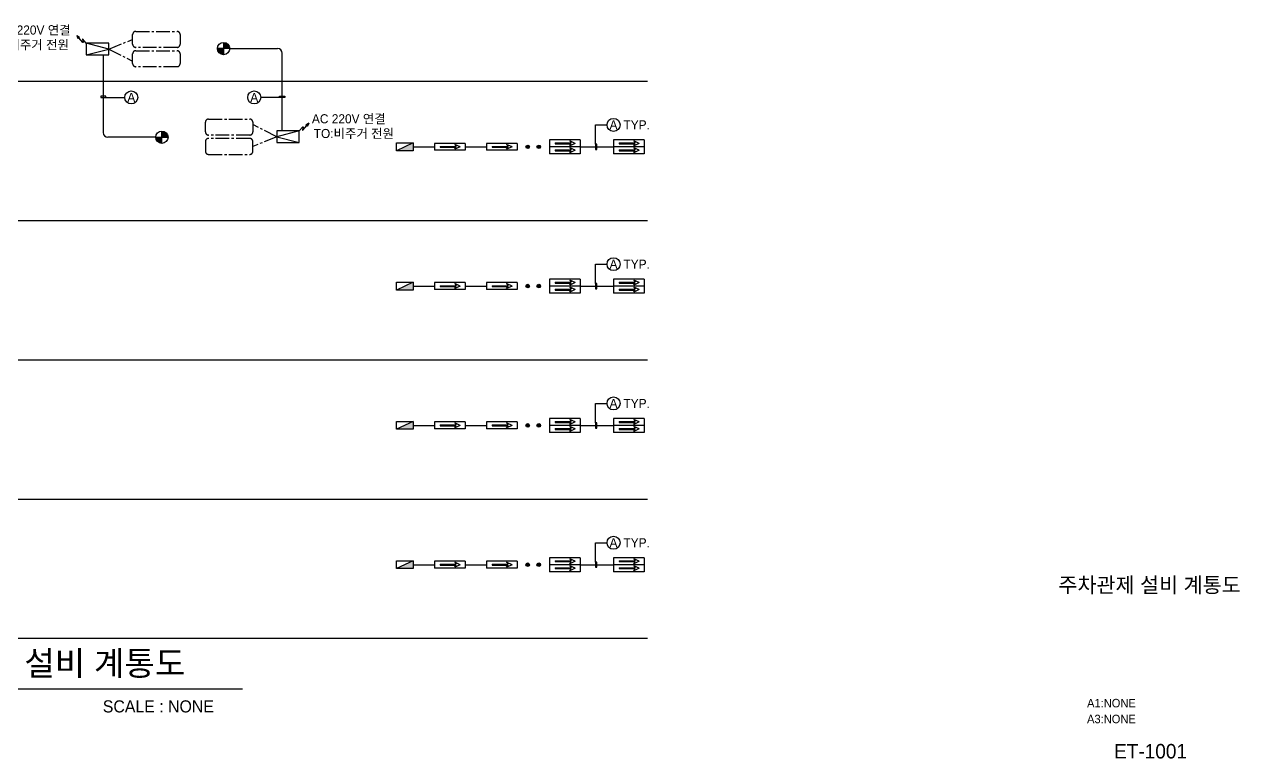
# Model space of a CAD drawing. Header units: millimetres. Extents: x 5818 to 80822, y 2110 to 56558.
# Drawn here: x 40745 to 80822, y 2110 to 26322 of the extents above; entities that cross this region are included whole.
import ezdxf
from ezdxf.enums import TextEntityAlignment as Align

# ---------------------------------------------------------------- set-up
doc = ezdxf.new("R2010")
doc.units = ezdxf.units.MM
doc.header["$LTSCALE"] = 600
doc.header["$MEASUREMENT"] = 0
doc.linetypes.add('CENTER2', pattern=[1.125, 0.75, -0.125, 0.125, -0.125])
for name, color, linetype in [('e-text', 6, 'CONTINUOUS'), ('e-text-box', 7, 'CONTINUOUS'), ('RXSYMBOL', 7, 'CONTINUOUS'), ('sheet', 7, 'CONTINUOUS'), ('TXT', 3, 'CONTINUOUS')]:
    doc.layers.add(name, color=color, linetype=linetype)
doc.styles.add('돋움', font='Dotum.TTF')

msp = doc.modelspace()

# ---------------------------------------------------------------- hatches: boundary and pattern name
at = {"layer": 'e-text-box'}
h = msp.add_hatch(color=256, dxfattribs=at)
h.paths.add_polyline_path([(47519, 25524), (47317, 25524), (47317, 25726, -0.414214)])
h.paths.add_polyline_path([(47317, 25321, -0.414214), (47114, 25524), (47317, 25524)])
h = msp.add_hatch(color=256, dxfattribs=at)
h.paths.add_polyline_path([(45080, 22598), (45283, 22598), (45283, 22395, -0.414214)])
h.paths.add_polyline_path([(45283, 22800, -0.414214), (45485, 22598), (45283, 22598)])
for points in [[(53573, 22154), (53573, 22410), (53022, 22154)], [(53573, 17562), (53573, 17818), (53022, 17562)], [(53573, 12970), (53573, 13226), (53022, 12970)], [(53573, 8377), (53573, 8634), (53022, 8377)]]:
    msp.add_hatch(color=256, dxfattribs=at).paths.add_polyline_path(points)
h = msp.add_hatch(color=256, dxfattribs=at)
edge = h.paths.add_edge_path()
edge.add_arc((57344, 22282), 59.6, 0, 360)
h = msp.add_hatch(color=256, dxfattribs=at)
edge = h.paths.add_edge_path()
edge.add_arc((57708, 22282), 59.6, 0, 360)
h = msp.add_hatch(color=256, dxfattribs=at)
edge = h.paths.add_edge_path()
edge.add_arc((57344, 17690), 59.6, 0, 360)
h = msp.add_hatch(color=256, dxfattribs=at)
edge = h.paths.add_edge_path()
edge.add_arc((57708, 17690), 59.6, 0, 360)
h = msp.add_hatch(color=256, dxfattribs=at)
edge = h.paths.add_edge_path()
edge.add_arc((57344, 13098), 59.6, 0, 360)
h = msp.add_hatch(color=256, dxfattribs=at)
edge = h.paths.add_edge_path()
edge.add_arc((57708, 13098), 59.6, 0, 360)
h = msp.add_hatch(color=256, dxfattribs=at)
edge = h.paths.add_edge_path()
edge.add_arc((57344, 8506), 59.6, 0, 360)
h = msp.add_hatch(color=256, dxfattribs=at)
edge = h.paths.add_edge_path()
edge.add_arc((57708, 8506), 59.6, 0, 360)

# ---------------------------------------------------------------- linework, layer by layer
for p, q in [((42476, 25952), (42570, 25899)), ((42476, 25952), (42513, 25851)), ((42570, 25899), (42513, 25851)), ((43528, 25506), (42789, 25699)), ((47317, 25726), (47317, 25321)), ((42789, 25313), (43528, 25506)), ((43349, 25313), (43349, 22753)), ((47519, 25524), (47114, 25524)), ((47519, 25524), (49095, 25524)), ((49250, 22809), (49250, 25368)), ((8491, 24446), (61296, 24446)), ((43264, 23911), (44059, 23911)), ((49336, 23911), (48541, 23911)), ((50124, 23062), (50030, 23009)), ((50030, 23009), (50087, 22960)), ((50124, 23062), (50087, 22960)), ((59585, 23006), (59960, 23006)), ((59585, 22367), (59585, 23006)), ((45080, 22598), (43504, 22598)), ((45080, 22598), (45485, 22598)), ((45283, 22395), (45283, 22800)), ((49810, 22809), (49072, 22615)), ((49072, 22615), (49810, 22422)), ((59075, 22512), (58067, 22512)), ((58067, 22512), (58067, 22282)), ((59075, 22512), (58067, 22512)), ((58731, 22480), (58781, 22412)), ((58911, 22397), (58731, 22480)), ((59075, 22512), (59075, 22282)), ((61187, 22512), (60178, 22512)), ((60178, 22512), (60178, 22282)), ((61023, 22397), (60843, 22480)), ((60843, 22480), (60893, 22412)), ((61187, 22512), (61187, 22282)), ((53573, 22410), (53022, 22154)), ((53573, 22282), (54274, 22282)), ((54274, 22397), (54274, 22167)), ((55283, 22397), (54274, 22397)), ((55283, 22167), (54274, 22167)), ((54460, 22296), (54989, 22296)), ((54460, 22296), (54460, 22268)), ((54460, 22268), (54989, 22268)), ((54938, 22364), (54989, 22296)), ((55119, 22282), (54938, 22364)), ((55119, 22282), (54938, 22200)), ((54938, 22200), (54989, 22268)), ((55283, 22397), (55283, 22167)), ((55283, 22282), (55984, 22282)), ((55984, 22397), (55984, 22167)), ((56993, 22397), (55984, 22397)), ((56993, 22167), (55984, 22167)), ((56170, 22296), (56699, 22296)), ((56170, 22296), (56170, 22268)), ((56170, 22268), (56699, 22268)), ((56648, 22364), (56699, 22296)), ((56829, 22282), (56648, 22364)), ((56829, 22282), (56648, 22200)), ((56648, 22200), (56699, 22268)), ((56993, 22397), (56993, 22167)), ((59075, 22282), (58067, 22282)), ((58067, 22282), (58067, 22051)), ((59075, 22282), (58067, 22282)), ((59075, 22282), (58067, 22282)), ((59075, 22051), (58067, 22051)), ((58253, 22412), (58781, 22412)), ((58253, 22412), (58253, 22383)), ((58253, 22383), (58781, 22383)), ((58253, 22181), (58781, 22181)), ((58253, 22181), (58253, 22152)), ((58253, 22152), (58781, 22152)), ((58911, 22397), (58731, 22315)), ((58731, 22315), (58781, 22383)), ((58731, 22249), (58781, 22181)), ((58911, 22167), (58731, 22249)), ((58911, 22167), (58731, 22084)), ((58731, 22084), (58781, 22152)), ((59075, 22282), (60178, 22282)), ((59075, 22282), (59075, 22051)), ((61187, 22282), (60178, 22282)), ((60178, 22282), (60178, 22051)), ((61187, 22282), (60178, 22282)), ((61187, 22051), (60178, 22051)), ((60365, 22412), (60365, 22383)), ((60365, 22412), (60893, 22412)), ((60365, 22383), (60893, 22383)), ((60365, 22181), (60365, 22152)), ((60365, 22181), (60893, 22181)), ((60365, 22152), (60893, 22152)), ((61023, 22397), (60843, 22315)), ((60843, 22315), (60893, 22383)), ((61023, 22167), (60843, 22249)), ((60843, 22249), (60893, 22181)), ((61023, 22167), (60843, 22084)), ((60843, 22084), (60893, 22152)), ((61187, 22282), (61187, 22051)), ((8491, 19854), (61296, 19854)), ((59585, 18414), (59960, 18414)), ((59585, 17775), (59585, 18414)), ((53573, 17818), (53022, 17562)), ((53573, 17690), (54274, 17690)), ((54274, 17805), (54274, 17575)), ((55283, 17805), (54274, 17805)), ((54460, 17704), (54989, 17704)), ((54460, 17704), (54460, 17675)), ((54460, 17675), (54989, 17675)), ((54938, 17772), (54989, 17704)), ((55119, 17690), (54938, 17772)), ((55119, 17690), (54938, 17607)), ((54938, 17607), (54989, 17675)), ((55283, 17805), (55283, 17575)), ((55283, 17690), (55984, 17690)), ((55984, 17805), (55984, 17575)), ((56993, 17805), (55984, 17805)), ((56170, 17704), (56699, 17704)), ((56170, 17704), (56170, 17675)), ((56170, 17675), (56699, 17675)), ((56648, 17772), (56699, 17704)), ((56829, 17690), (56648, 17772)), ((56829, 17690), (56648, 17607)), ((56648, 17607), (56699, 17675)), ((56993, 17805), (56993, 17575)), ((59075, 17920), (58067, 17920)), ((58067, 17920), (58067, 17690)), ((59075, 17920), (58067, 17920)), ((59075, 17690), (58067, 17690)), ((58067, 17690), (58067, 17459)), ((59075, 17690), (58067, 17690)), ((59075, 17690), (58067, 17690)), ((58253, 17819), (58781, 17819)), ((58253, 17819), (58253, 17791)), ((58253, 17791), (58781, 17791)), ((58731, 17888), (58781, 17819)), ((58911, 17805), (58731, 17888)), ((58911, 17805), (58731, 17723)), ((58731, 17723), (58781, 17791)), ((58731, 17657), (58781, 17589)), ((58911, 17575), (58731, 17657)), ((59075, 17920), (59075, 17690)), ((59075, 17690), (60178, 17690)), ((59075, 17690), (59075, 17459)), ((61187, 17920), (60178, 17920)), ((60178, 17920), (60178, 17690)), ((61187, 17690), (60178, 17690)), ((60178, 17690), (60178, 17459)), ((61187, 17690), (60178, 17690)), ((60365, 17819), (60365, 17791)), ((60365, 17819), (60893, 17819)), ((60365, 17791), (60893, 17791)), ((61023, 17805), (60843, 17888)), ((60843, 17888), (60893, 17819)), ((61023, 17805), (60843, 17723)), ((60843, 17723), (60893, 17791)), ((61023, 17575), (60843, 17657)), ((60843, 17657), (60893, 17589)), ((61187, 17920), (61187, 17690)), ((61187, 17690), (61187, 17459)), ((55283, 17575), (54274, 17575)), ((56993, 17575), (55984, 17575)), ((59075, 17459), (58067, 17459)), ((58253, 17589), (58781, 17589)), ((58253, 17589), (58253, 17560)), ((58253, 17560), (58781, 17560)), ((58911, 17575), (58731, 17492)), ((58731, 17492), (58781, 17560)), ((61187, 17459), (60178, 17459)), ((60365, 17589), (60365, 17560)), ((60365, 17589), (60893, 17589)), ((60365, 17560), (60893, 17560)), ((61023, 17575), (60843, 17492)), ((60843, 17492), (60893, 17560)), ((8491, 15262), (61296, 15262)), ((59585, 13822), (59960, 13822)), ((59585, 13183), (59585, 13822)), ((53573, 13226), (53022, 12970)), ((59075, 13328), (58067, 13328)), ((58067, 13328), (58067, 13098)), ((59075, 13328), (58067, 13328)), ((58253, 13227), (58781, 13227)), ((58253, 13227), (58253, 13199)), ((58731, 13295), (58781, 13227)), ((58911, 13213), (58731, 13295)), ((59075, 13328), (59075, 13098)), ((61187, 13328), (60178, 13328)), ((60178, 13328), (60178, 13098)), ((60365, 13227), (60365, 13199)), ((60365, 13227), (60893, 13227)), ((61023, 13213), (60843, 13295)), ((60843, 13295), (60893, 13227)), ((61187, 13328), (61187, 13098)), ((53573, 13098), (54274, 13098)), ((54274, 13213), (54274, 12982)), ((55283, 13213), (54274, 13213)), ((55283, 12982), (54274, 12982)), ((54460, 13112), (54989, 13112)), ((54460, 13112), (54460, 13083)), ((54460, 13083), (54989, 13083)), ((54938, 13180), (54989, 13112)), ((55119, 13098), (54938, 13180)), ((55119, 13098), (54938, 13015)), ((54938, 13015), (54989, 13083)), ((55283, 13213), (55283, 12982)), ((55283, 13098), (55984, 13098)), ((55984, 13213), (55984, 12982)), ((56993, 13213), (55984, 13213)), ((56993, 12982), (55984, 12982)), ((56170, 13112), (56699, 13112)), ((56170, 13112), (56170, 13083)), ((56170, 13083), (56699, 13083)), ((56648, 13180), (56699, 13112)), ((56829, 13098), (56648, 13180)), ((56829, 13098), (56648, 13015)), ((56648, 13015), (56699, 13083)), ((56993, 13213), (56993, 12982)), ((59075, 13098), (58067, 13098)), ((58067, 13098), (58067, 12867)), ((59075, 13098), (58067, 13098)), ((59075, 13098), (58067, 13098)), ((59075, 12867), (58067, 12867)), ((58253, 13199), (58781, 13199)), ((58253, 12997), (58781, 12997)), ((58253, 12997), (58253, 12968)), ((58253, 12968), (58781, 12968)), ((58911, 13213), (58731, 13131)), ((58731, 13131), (58781, 13199)), ((58731, 13065), (58781, 12997)), ((58911, 12982), (58731, 13065)), ((58911, 12982), (58731, 12900)), ((58731, 12900), (58781, 12968)), ((59075, 13098), (60178, 13098)), ((59075, 13098), (59075, 12867)), ((61187, 13098), (60178, 13098)), ((60178, 13098), (60178, 12867)), ((61187, 13098), (60178, 13098)), ((61187, 12867), (60178, 12867)), ((60365, 13199), (60893, 13199)), ((60365, 12997), (60365, 12968)), ((60365, 12997), (60893, 12997)), ((60365, 12968), (60893, 12968)), ((61023, 13213), (60843, 13131)), ((60843, 13131), (60893, 13199)), ((61023, 12982), (60843, 13065)), ((60843, 13065), (60893, 12997)), ((61023, 12982), (60843, 12900)), ((60843, 12900), (60893, 12968)), ((61187, 13098), (61187, 12867)), ((8491, 10670), (61296, 10670)), ((59585, 9229), (59960, 9229)), ((59585, 8591), (59585, 9229)), ((53573, 8634), (53022, 8377)), ((53573, 8506), (54274, 8506)), ((54274, 8621), (54274, 8390)), ((55283, 8621), (54274, 8621)), ((54460, 8520), (54989, 8520)), ((54460, 8520), (54460, 8491)), ((54460, 8491), (54989, 8491)), ((54938, 8588), (54989, 8520)), ((55119, 8506), (54938, 8588)), ((55119, 8506), (54938, 8423)), ((54938, 8423), (54989, 8491)), ((55283, 8621), (55283, 8390)), ((55283, 8506), (55984, 8506)), ((55984, 8621), (55984, 8390)), ((56993, 8621), (55984, 8621)), ((56170, 8520), (56699, 8520)), ((56170, 8520), (56170, 8491)), ((56170, 8491), (56699, 8491)), ((56648, 8588), (56699, 8520)), ((56829, 8506), (56648, 8588)), ((56829, 8506), (56648, 8423)), ((56648, 8423), (56699, 8491)), ((56993, 8621), (56993, 8390)), ((59075, 8736), (58067, 8736)), ((58067, 8736), (58067, 8506)), ((59075, 8736), (58067, 8736)), ((59075, 8506), (58067, 8506)), ((58067, 8506), (58067, 8275)), ((59075, 8506), (58067, 8506)), ((59075, 8506), (58067, 8506)), ((58253, 8635), (58781, 8635)), ((58253, 8635), (58253, 8606)), ((58253, 8606), (58781, 8606)), ((58731, 8703), (58781, 8635)), ((58911, 8621), (58731, 8703)), ((58911, 8621), (58731, 8538)), ((58731, 8538), (58781, 8606)), ((58731, 8473), (58781, 8405)), ((58911, 8390), (58731, 8473)), ((59075, 8736), (59075, 8506)), ((59075, 8506), (60178, 8506)), ((59075, 8506), (59075, 8275)), ((61187, 8736), (60178, 8736)), ((60178, 8736), (60178, 8506)), ((61187, 8506), (60178, 8506)), ((60178, 8506), (60178, 8275)), ((61187, 8506), (60178, 8506)), ((60365, 8635), (60365, 8606)), ((60365, 8635), (60893, 8635)), ((60365, 8606), (60893, 8606)), ((61023, 8621), (60843, 8703)), ((60843, 8703), (60893, 8635)), ((61023, 8621), (60843, 8538)), ((60843, 8538), (60893, 8606)), ((61023, 8390), (60843, 8473)), ((60843, 8473), (60893, 8405)), ((61187, 8736), (61187, 8506)), ((61187, 8506), (61187, 8275)), ((55283, 8390), (54274, 8390)), ((56993, 8390), (55984, 8390)), ((59075, 8275), (58067, 8275)), ((58253, 8405), (58781, 8405)), ((58253, 8405), (58253, 8376)), ((58253, 8376), (58781, 8376)), ((58911, 8390), (58731, 8308)), ((58731, 8308), (58781, 8376)), ((61187, 8275), (60178, 8275)), ((60365, 8405), (60365, 8376)), ((60365, 8405), (60893, 8405)), ((60365, 8376), (60893, 8376)), ((61023, 8390), (60843, 8308)), ((60843, 8308), (60893, 8376)), ((8491, 6078), (61296, 6078))]:
    msp.add_line(p, q, dxfattribs=at)
at = {"layer": 'e-text-box', "linetype": 'CENTER2'}
for p, q in [((43528, 25506), (44317, 25825)), ((43528, 25506), (44317, 25106)), ((49072, 22615), (48282, 23015)), ((49072, 22615), (48282, 22297))]:
    msp.add_line(p, q, dxfattribs=at)
for points in [[(45781, 25562), (44420, 25562, -0.414214), (44317, 25665), (44317, 25984, -0.414214), (44420, 26087), (45781, 26087, -0.414214), (45884, 25984), (45884, 25665, -0.414214)], [(45781, 24925), (44420, 24925, -0.414214), (44317, 25028), (44317, 25347, -0.414214), (44420, 25450), (45781, 25450, -0.414214), (45884, 25347), (45884, 25028, -0.414214)], [(46819, 23196), (48179, 23196, -0.414214), (48282, 23093), (48282, 22774, -0.414214), (48179, 22671), (46819, 22671, -0.414214), (46715, 22774), (46715, 23093, -0.414214)], [(46819, 22034), (48179, 22034, 0.414214), (48282, 22137), (48282, 22456, 0.414214), (48179, 22559), (46819, 22559, 0.414214), (46715, 22456), (46715, 22137, 0.414214)]]:
    msp.add_lwpolyline(points, format="xyb", close=True, dxfattribs=at)
at = {"layer": 'e-text-box'}
for points in [[(42789, 25699), (42671, 25834, 0.78264), (42659, 25828), (42682, 25731, -0.789158), (42670, 25725), (42475, 25955)], [(49810, 22809), (49928, 22943, -0.78264), (49940, 22937), (49917, 22840, 0.789158), (49929, 22834), (50125, 23064)]]:
    msp.add_lwpolyline(points, format="xyb", dxfattribs=at)
for points in [[(42789, 25313), (43528, 25313), (43528, 25699), (42789, 25699)], [(43264, 23911), (43435, 23911), (43435, 23952), (43264, 23952)], [(49336, 23911), (49165, 23911), (49165, 23952), (49336, 23952)], [(49810, 22809), (49072, 22809), (49072, 22422), (49810, 22422)], [(53022, 22410), (53573, 22410), (53573, 22154), (53022, 22154)], [(59626, 22197), (59626, 22367), (59585, 22367), (59585, 22197)], [(53022, 17818), (53573, 17818), (53573, 17562), (53022, 17562)], [(59626, 17604), (59626, 17775), (59585, 17775), (59585, 17604)], [(53022, 13226), (53573, 13226), (53573, 12970), (53022, 12970)], [(59626, 13012), (59626, 13183), (59585, 13183), (59585, 13012)], [(53022, 8634), (53573, 8634), (53573, 8377), (53022, 8377)], [(59626, 8420), (59626, 8591), (59585, 8591), (59585, 8420)]]:
    msp.add_lwpolyline(points, close=True, dxfattribs=at)
for centre, radius in [((47317, 25524), 203), ((44273, 23911), 214), ((48327, 23911), 214), ((60174, 23006), 214), ((45283, 22598), 203), ((57344, 22282), 59.6), ((57708, 22282), 59.6), ((60174, 18414), 214), ((57344, 17690), 59.6), ((57708, 17690), 59.6), ((60174, 13822), 214), ((57344, 13098), 59.6), ((57708, 13098), 59.6), ((60174, 9229), 214), ((57344, 8506), 59.6), ((57708, 8506), 59.6)]:
    msp.add_circle(centre, radius, dxfattribs=at)
for centre, start, end in [((49095, 25368), 0, 90), ((43504, 22753), 180, 270)]:
    msp.add_arc(centre, 155, start, end, dxfattribs=at)
at = {"layer": 'RXSYMBOL'}
msp.add_line((35629, 4415), (47938, 4415), dxfattribs=at)

# ---------------------------------------------------------------- texts
at = {"layer": 'e-text', "linetype": 'Continuous', "style": '돋움'}
for p in [(39838, 25983), (50229, 23057)]:
    msp.add_text('AC 220V 연결', height=300, dxfattribs=at).set_placement(p)
at = {"layer": 'e-text', "color": 3, "linetype": 'Continuous', "style": '돋움'}
for p in [(39569, 25498), (50289, 22572)]:
    msp.add_text('TO:비주거 전원', height=300, dxfattribs=at).set_placement(p)
at = {"layer": 'e-text', "style": '돋움'}
for s, p in [('A', (44273, 23911)), ('A', (48327, 23911)), ('A', (60174, 23006)), ('TYP.', (60938, 23006)), ('A', (60174, 18414)), ('TYP.', (60938, 18414)), ('A', (60174, 13822)), ('TYP.', (60938, 13822)), ('A', (60174, 9229)), ('TYP.', (60938, 9229))]:
    msp.add_text(s, height=300, dxfattribs=at).set_placement(p, align=Align.MIDDLE)
at = {"layer": 'sheet', "style": '돋움'}
for s, p in [('A1:NONE', (77397, 3801)), ('A3:NONE', (77397, 3279))]:
    msp.add_text(s, height=280, dxfattribs=at).set_placement(p, align=Align.RIGHT)
at = {"layer": 'TXT', "style": '돋움'}
msp.add_text('주차관제 설비 계통도', height=500, dxfattribs=at).set_placement((77851, 7842), align=Align.MIDDLE)
for s, height, p in [('주차관제 설비 계통도', 800, (36439, 4855)), ('SCALE : NONE', 400, (43333, 3634))]:
    msp.add_text(s, height=height, dxfattribs=at).set_placement(p)
msp.add_text('ET-1001', height=479.4, dxfattribs=at).set_placement((77882, 2356), align=Align.MIDDLE_CENTER)

doc.saveas('drawing.dxf')
